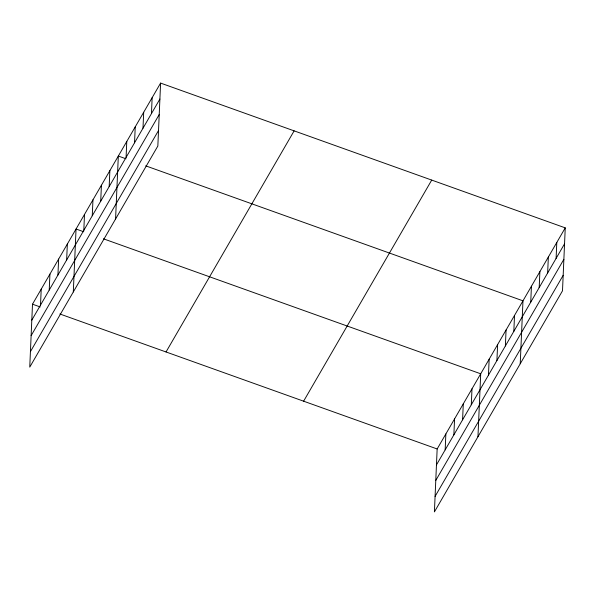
<?xml version="1.0" encoding="UTF-8"?>
<svg xmlns="http://www.w3.org/2000/svg" width="595" height="595" viewBox="0 0 595 595"><rect width="100%" height="100%" fill="white"/><g stroke="black" fill="none" stroke-linecap="round" stroke-linejoin="round"><path stroke-width="0.89" d="M160.598 83.084L32.502 304.186L29.75 367.137L157.846 146.035L160.598 83.084L565.25 227.863L562.498 290.814L434.402 511.916L437.154 448.965L565.25 227.863M40.512 305.094L41.211 289.148M49.221 290.062L49.921 274.117M57.938 275.024L58.63 259.078M66.647 259.993L67.339 244.047M73.304 291.959L76.048 229.008L83.754 231.767M83.813 230.362L84.505 214.416M92.262 215.769L92.961 199.823M100.719 201.177L101.418 185.231M109.175 186.585L109.867 170.639M115.579 218.997L118.323 156.046L126.028 158.806M126.081 157.4L126.78 141.454M134.537 142.807L135.236 126.861M142.993 128.215L143.685 112.269M151.45 113.623L152.142 97.677M445.164 449.88L445.863 433.934M453.873 434.841L454.573 418.895M462.59 419.81L463.282 403.864M471.299 404.771L471.991 388.825M477.956 436.745L480.708 373.794L103.441 238.811M488.465 375.147L489.157 359.202M496.914 360.548L497.613 344.602M505.371 345.955L506.07 330.009M513.827 331.363L514.526 315.417M520.231 363.776L522.975 300.825L145.715 165.849M530.733 302.178L531.432 286.232M539.189 287.586L539.888 271.64M547.645 272.993L548.345 257.047M556.102 258.401L556.794 242.455M31.803 320.132L159.899 99.03M31.126 335.647L159.222 114.538M30.427 351.623L158.523 130.521M166.035 351.965L294.131 130.863M303.614 401.186L431.717 180.084M436.455 464.911L564.551 243.809M435.778 480.425L563.874 259.323M435.079 496.409L563.182 275.299M32.502 304.186L40.2 306.946M59.887 313.989L437.154 448.965"/></g></svg>
